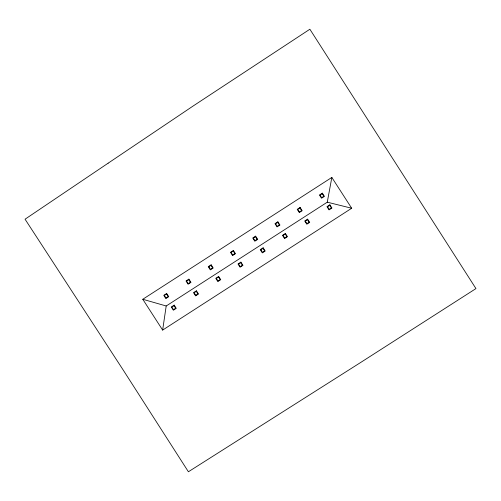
<?xml version="1.0" encoding="UTF-8"?>
<svg xmlns="http://www.w3.org/2000/svg" width="501" height="501" viewBox="0 0 501 501"><rect width="100%" height="100%" fill="white"/><g stroke="black" fill="none" stroke-linecap="round" stroke-linejoin="round"><path stroke-width="0.75" d="M162.643 330.084L166.2 305.986L327.272 202.185L331.837 177.435L142.785 299.272L162.643 330.084L351.696 208.247L331.837 177.435M327.272 202.185L351.696 208.247M142.785 299.272L166.2 305.986M108.128 163.188L25.05 219.206L123.265 370.133L188.401 471.767L360.163 362.799L475.95 288.589L309.875 29.233L193.424 105.817L108.128 163.188M166.67 293.467L163.777 295.333L165.85 298.552L168.743 296.686L166.67 293.467M188.908 279.132L186.015 280.998L188.094 284.217L190.981 282.357L188.908 279.132M211.146 264.804L208.259 266.664L210.332 269.882L213.219 268.022L211.146 264.804M233.385 250.469L230.498 252.335L232.57 255.554L235.464 253.688L233.385 250.469M255.629 236.14L252.736 238L254.809 241.219L257.702 239.359L255.629 236.14M277.867 221.805L274.974 223.671L277.047 226.89L279.94 225.024L277.867 221.805M300.105 207.47L297.212 209.337L299.291 212.556L302.178 210.696L300.105 207.47M322.343 193.142L319.456 195.002L321.529 198.221L324.416 196.361L322.343 193.142M166.526 294.018L164.328 295.44L165.975 298.001L168.179 296.579L166.526 294.018M188.764 279.69L186.566 281.105L188.219 283.666L190.418 282.251L188.764 279.69M211.009 265.355L208.804 266.776L210.458 269.338L212.656 267.916L211.009 265.355M233.247 251.02L231.042 252.441L232.696 255.003L234.9 253.587L233.247 251.02M255.485 236.691L253.287 238.107L254.934 240.674L257.138 239.253L255.485 236.691M277.723 222.356L275.525 223.778L277.178 226.339L279.376 224.918L277.723 222.356M299.967 208.028L297.763 209.443L299.416 212.004L301.615 210.589L299.967 208.028M322.206 193.693L320.001 195.114L321.655 197.676L323.853 196.254L322.206 193.693M174.185 305.128L171.292 306.994L173.365 310.213L176.258 308.347L174.185 305.128M196.423 290.799L193.53 292.659L195.609 295.878L198.496 294.018L196.423 290.799M218.661 276.464L215.774 278.331L217.847 281.549L220.734 279.683L218.661 276.464M240.9 262.129L238.013 263.996L240.085 267.215L242.979 265.348L240.9 262.129M263.144 247.801L260.251 249.661L262.324 252.88L265.217 251.02L263.144 247.801M285.382 233.466L282.489 235.332L284.568 238.551L287.455 236.685L285.382 233.466M307.62 219.137L304.727 220.997L306.806 224.216L309.693 222.356L307.62 219.137M329.858 204.803L326.971 206.669L329.044 209.888L331.938 208.021L329.858 204.803M174.041 305.679L171.843 307.1L173.496 309.662L175.694 308.247L174.041 305.679M196.286 291.35L194.081 292.766L195.734 295.327L197.933 293.912L196.286 291.35M218.524 277.015L216.319 278.437L217.973 280.998L220.171 279.577L218.524 277.015M240.762 262.687L238.564 264.102L240.211 266.664L242.415 265.248L240.762 262.687M263 248.352L260.802 249.774L262.449 252.335L264.653 250.913L263 248.352M285.238 234.017L283.04 235.439L284.693 238L286.891 236.585L285.238 234.017M307.482 219.689L305.278 221.104L306.931 223.665L309.13 222.25L307.482 219.689M329.721 205.354L327.516 206.775L329.17 209.337L331.368 207.915L329.721 205.354"/></g></svg>
